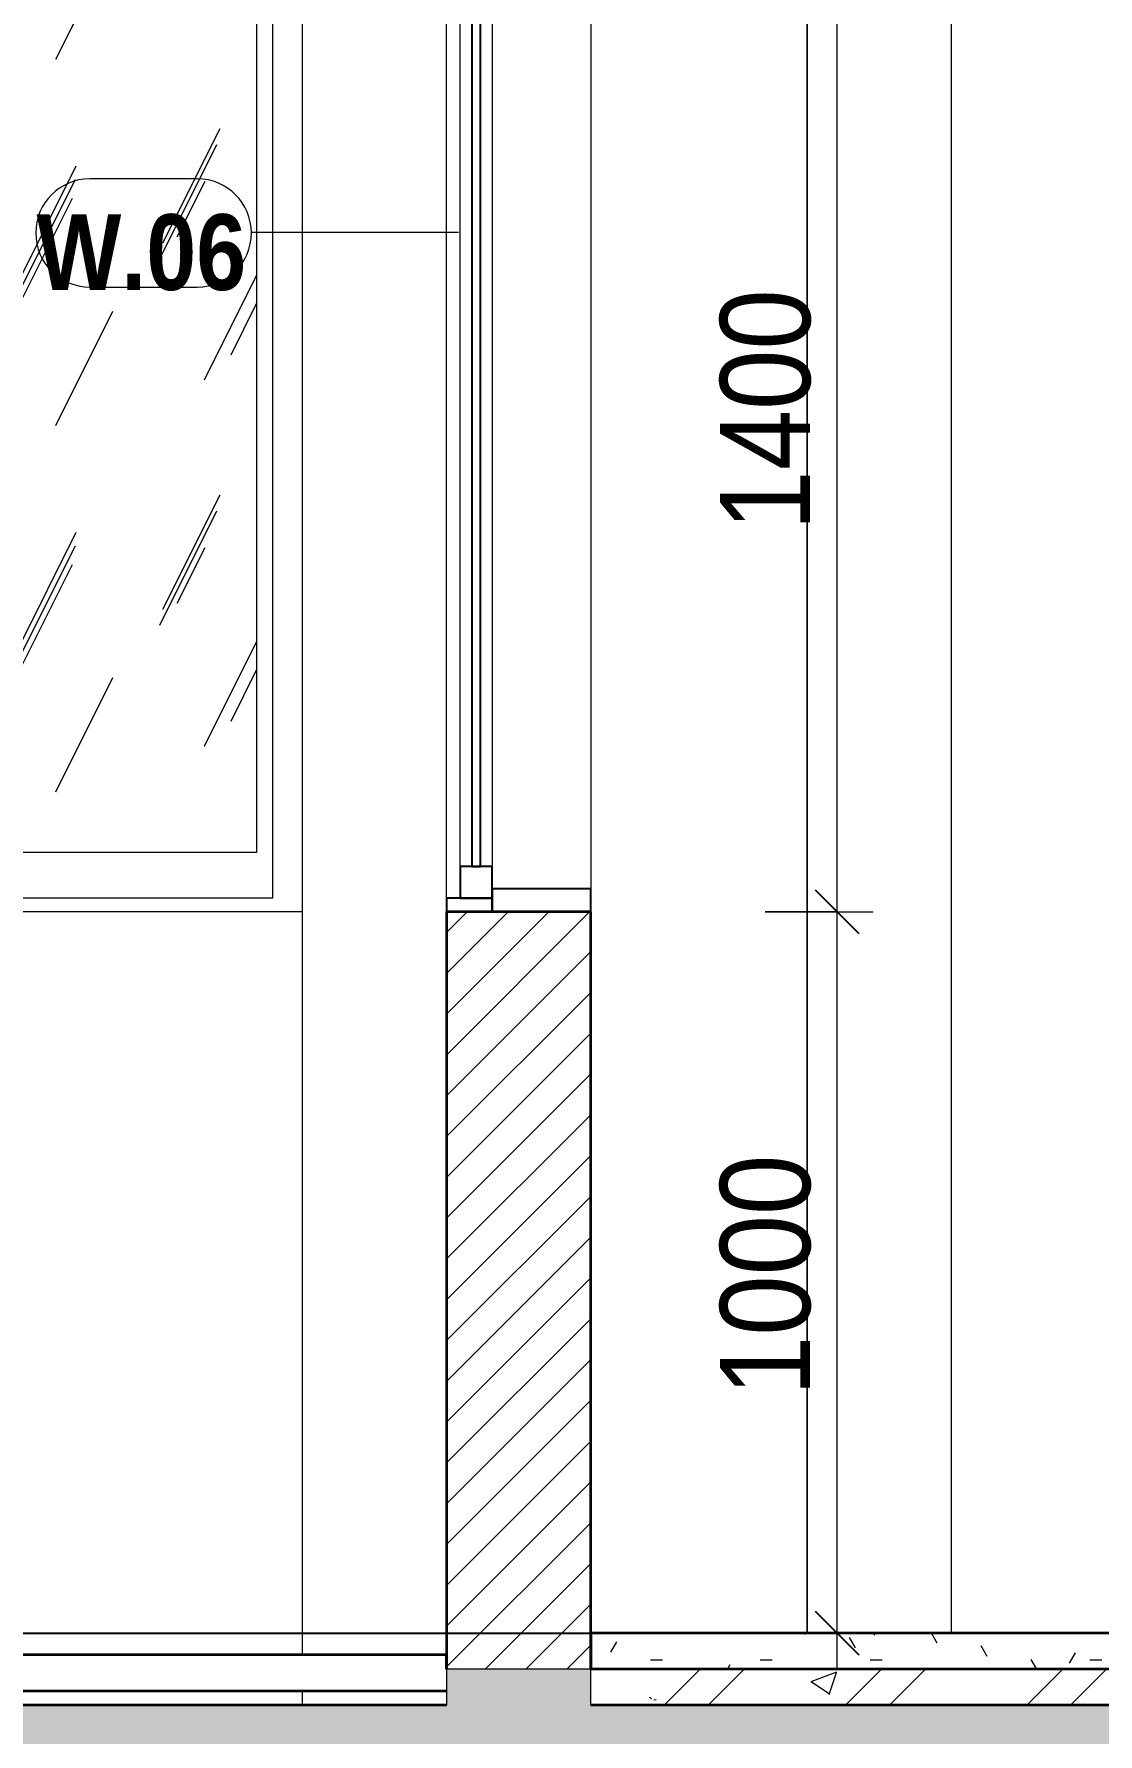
# Model space of a CAD drawing. Header units: millimetres. Extents: x 41758 to 237109, y 3795 to 78637.
# Drawn here: x 128423 to 129900, y 5460 to 7817 of the extents above; entities that cross this region are included whole.
import ezdxf

# ---------------------------------------------------------------- set-up
doc = ezdxf.new("R2010")
doc.units = ezdxf.units.MM
doc.linetypes.add('Centre', pattern=[31.75, 6.35, -4.7625, 15.875, -4.7625])
doc.linetypes.add('IMPORT-CENTER _2_', pattern=[40.64, 25.4, -5.08, 5.08, -5.08])
for name, color, linetype, lineweight in [('0-5', 130, 'Continuous', 5), ('A-ANNO-DIMS', 211, 'Continuous', 9), ('A-ANNO-DIMS-50', 211, 'Continuous', 9), ('A-DETL-GENF', 92, 'Continuous', 18), ('A-DETL-GENF-4', 9, 'Continuous', 18), ('A-DETL-MEDM', 33, 'Continuous', 35), ('A-DETL-THIN', 151, 'Continuous', 18), ('A-FLOR-FNSH-1', 250, 'Continuous', 35), ('A-FLOR-LEVL-2', 51, 'Centre', 9), ('A-FLOR-PATT-1', 253, 'Continuous', 18), ('A-FLOR-PATT-4', 67, 'Continuous', 18), ('A-GLAZ', 151, 'Continuous', 18), ('A-GLAZ-1', 151, 'Continuous', 25), ('A-GLAZ-IDEN', 152, 'Continuous', 9), ('A-WALL', 113, 'Continuous', 18), ('A-WALL-2', 250, 'Continuous', 35), ('A-WALL-PATT-2', 111, 'Continuous', 18), ('G-IMPT', 8, 'Continuous', 18), ('G-IMPT-3', 8, 'IMPORT-CENTER _2_', 18), ('M-EQPM', 50, 'Continuous', 18), ('M-EQPM-2', 50, 'Continuous', 25), ('S-COLS', 52, 'Continuous', 18), ('S-COLS-6', 7, 'Continuous', 18)]:
    doc.layers.add(name, color=color, linetype=linetype, lineweight=lineweight)
doc.styles.add('Arial_B_2', font='arialbd.ttf', dxfattribs={"width": 0.85, "height": 105})
doc.styles.add('UTM Avo', font='', dxfattribs={"width": 0.9, "height": 125})
doc.styles.get('UTM Avo').set_extended_font_data('UTM Avo')
doc.dimstyles.new('1_Dim_chi_tiet_2_5', dxfattribs={"dimscale": 304.8, "dimtxt": 124.912619, "dimasz": 0.19685, "dimexe": 0.164042, "dimexo": 0.0625, "dimgap": 0.016404, "dimtad": 1, "dimdec": 0, "dimrnd": 5, "dimzin": 0, "dimdsep": 46, "dimtxsty": 'UTM Avo', "dimblk1": 'OBLIQUE', "dimblk2": 'OBLIQUE', "dimsah": 1, "dimcen": 0.09, "dimdle": 0.164042, "dimazin": 0, "dimtfac": 1, "dimtdec": 4, "dimtix": 1, "dimtmove": 0, "dimatfit": 3, "dimfxl": 0.328084, "dimfxlon": 1, "dimtvp": 1, "dimtolj": 1, "dimtzin": 0, "dimarcsym": 2})
pattern_1 = [(50, (-47403.86, 15875), (364.368, -31.878), [38.1, -419.1]), (355, (-47403.86, 15875), (-70.486, 382.113), [30.48, -335.28]), (100.451, (-47373.5, 15872.34), (293.885, 350.233), [32.38, -356.18]), (46.184, (-47403.86, 15976.6), (542.158, -84.086), [57.15, -628.65]), (96.636, (-47358.7, 15969.6), (474.805, 494.855), [48.57, -534.27]), (351.184, (-47403.86, 15976.6), (474.81, 494.85), [45.72, -502.92]), (21, (-47353.06, 15951.2), (303.2285, -204.5305), [38.1, -419.1]), (326, (-47353.06, 15951.2), (123.604, 368.376), [30.48, -335.28]), (71.451, (-47327.8, 15934.16), (426.834, 163.843), [32.38, -356.18]), (37.5, (-47403.86, 15875), (6.1766, 169.1102), [3.353, -327.863, 3.353, -337.007, -336.55]), (37.5, (-47403.86, 15875), (6.1766, 169.1102), [-671.576, 3.353, -333.197]), (7.5, (-47403.86, 15875), (133.639, 200.3615), [3.353, -190.703, 3.353, -320.243, -128.27]), (7.5, (-47403.86, 15875), (133.639, 200.3615), [-517.652, 3.353, -124.917]), (327.5, (-47517.14, 15875), (271.1818, -11.4584), [3.353, -123.647, 3.353, -392.887, -525.78]), (327.5, (-47517.14, 15875), (271.1818, -11.4584), [-523.24, 3.353, -522.427]), (317.5, (-47567.94, 15875), (296.2585, 50.853), [3.353, -161.747, 3.353, -259.791, -373.38]), (317.5, (-47567.94, 15875), (296.2585, 50.853), [-428.244, 3.353, -370.027]), (45, (-47403.86, 15875), (-125.7236, 125.7236), []), (45, (-47403.86, 16065.5), (-125.7236, 125.7236), [])]
pattern_2 = [(63.435, (-46807.1, 15909.78), (-0.0009, 508), [177.488, -958.435]), (63.435, (-47315.1, 15909.78), (-0.0009, 508), [177.488, -958.435]), (63.435, (-46563.92, 16007.92), (-0.0009, 508), [177.488, -958.435]), (63.435, (-47071.92, 16007.92), (-0.0009, 508), [177.488, -958.435]), (63.435, (-46600.73, 15973.28), (-0.0009, 508), [177.488, -958.435]), (63.435, (-47108.73, 15973.28), (-0.0009, 508), [177.488, -958.435]), (63.435, (-46638.25, 16171.7), (-0.0009, 508), [86.267, -1049.655]), (63.435, (-47146.25, 16171.7), (-0.0009, 508), [86.267, -1049.655]), (63.435, (-46662.78, 16140.98), (-0.0009, 508), [177.488, -958.435]), (63.435, (-47170.78, 16140.98), (-0.0009, 508), [177.488, -958.435]), (63.435, (-46658.45, 16163.03), (-0.0009, 508), [177.488, -958.435]), (63.435, (-47166.45, 16163.03), (-0.0009, 508), [177.488, -958.435]), (63.435, (-46863.4, 16066.31), (-0.0009, 508), [177.488, -958.435]), (63.435, (-47371.4, 16066.31), (-0.0009, 508), [177.488, -958.435]), (63.435, (-46859.08, 16092.3), (-0.0009, 508), [177.488, -958.435]), (63.435, (-47367.08, 16092.3), (-0.0009, 508), [177.488, -958.435]), (63.435, (-46857.9, 16111.03), (-0.0009, 508), [177.488, -958.435]), (63.435, (-47365.9, 16111.03), (-0.0009, 508), [177.488, -958.435])]

# ---------------------------------------------------------------- blocks, each defined once
blk = doc.blocks.new('NCV_TKTC_KET CAU_rvt-7-TKCS_CĂN HỘ LOẠI 6 - MẶT CẮT 6')
at = {"layer": 'A-FLOR-PATT-1'}
h = blk.add_hatch(dxfattribs=at)
h.set_pattern_fill('FP_35', color=256, style=0, pattern_type=2)
h.set_pattern_definition(pattern_1)
h.paths.add_polyline_path([(-46188.3, 5500), (-44752.6, 5500), (-44752.6, 5550), (-47852.6, 5550), (-47852.6, 5500), (-46806.4, 5500)])
h = blk.add_hatch(dxfattribs=at)
h.set_pattern_fill('FP_35', color=256, style=0, pattern_type=2)
h.set_pattern_definition(pattern_1)
h.paths.add_polyline_path([(-46188.3, 5500), (-44752.6, 5500), (-44752.6, 5550), (-47852.6, 5550), (-47852.6, 5500), (-46806.4, 5500)])
at = {"layer": 'A-FLOR-FNSH-1'}
blk.add_line((-44752.6, 5550), (-47852.6, 5550), dxfattribs=at)
at = {"layer": 'S-COLS-6'}
for p, q in [((-48252.6, 5570), (-48252.6, 8730)), ((-48252.6, 5500), (-48252.6, 5520))]:
    blk.add_line(p, q, dxfattribs=at)
blk = doc.blocks.new('NCV_TKTC_TANG 2_rvt-7-TKCS_CĂN HỘ LOẠI 6 - MẶT CẮT 6')
at = {"layer": 'A-FLOR-PATT-4'}
h = blk.add_hatch(dxfattribs=at)
h.set_pattern_fill('FP_36', color=256, style=0, pattern_type=2)
h.set_pattern_definition([(0, (-47403.857, 15875), (203.2, 50.8), [16.764, -135.636, 16.764, -135.636, -812.8]), (0, (-47403.857, 15875), (203.2, 50.8), [-304.8, 16.764, -288.036, 16.764, -135.636, -355.6]), (0, (-47403.857, 15875), (203.2, 50.8), [-762, 16.764, -84.836, 16.764, -237.236]), (120, (-47327.657, 15900.4), (-145.5941, 150.57636), [16.764, -135.636, 16.764, -135.636, -812.8]), (120, (-47327.657, 15900.4), (-145.5941, 150.57636), [-304.8, 16.764, -288.036, 16.764, -135.636, -355.6]), (120, (-47327.657, 15900.4), (-145.5941, 150.57636), [-762, 16.764, -84.836, 16.764, -237.236]), (240, (-47302.257, 16002), (-57.6059, -201.37636), [16.764, -135.636, 16.764, -135.636, -812.8]), (240, (-47302.257, 16002), (-57.6059, -201.37636), [-304.8, 16.764, -288.036, 16.764, -135.636, -355.6]), (240, (-47302.257, 16002), (-57.6059, -201.37636), [-762, 16.764, -84.836, 16.764, -237.236])])
h.paths.add_polyline_path([(-47552.6, 5550), (-44652.6, 5550), (-44652.6, 5600), (-47852.6, 5600), (-47852.6, 5550)])
at = {"layer": 'A-FLOR-FNSH-1'}
for p, q in [((-44652.6, 5600), (-47852.6, 5600)), ((-47852.6, 5600), (-47852.6, 5550)), ((-48052.6, 5570), (-52727.6, 5570)), ((-48052.6, 5550), (-48052.6, 5570)), ((-52727.6, 5520), (-48052.6, 5520))]:
    blk.add_line(p, q, dxfattribs=at)
blk = doc.blocks.new('1_FAMILY RVT - W01-WxH 1400x1400xmm-389822-TKCS_CĂN HỘ LOẠI 6 - MẶT CẮT 6')
at = {"layer": 'A-DETL-GENF'}
blk.add_hatch(color=256, dxfattribs=at).paths.add_polyline_path([(-49248.1, 7262.1), (-49180.3, 7309.5), (-49248.1, 7357), (-49248.1, 7326.5), (-49383.5, 7326.5), (-49383.5, 7292.6), (-49248.1, 7292.6)])
at = {"layer": 'A-GLAZ'}
h = blk.add_hatch(dxfattribs=at)
h.set_pattern_fill('FP_39', color=256, style=0, pattern_type=2)
h.set_pattern_definition(pattern_2)
h.paths.add_polyline_path([(-48974.8, 6682.5), (-48974.8, 7936.5), (-49589.1, 7936.5), (-49589.1, 6682.5)])
h.paths.add_polyline_path([(-49248.1, 7262.1), (-49248.1, 7292.6), (-49383.5, 7292.6), (-49383.5, 7326.5), (-49248.1, 7326.5), (-49248.1, 7357), (-49180.3, 7309.5), (-49204.5, 7292.6)])
h = blk.add_hatch(dxfattribs=at)
h.set_pattern_fill('FP_39', color=256, style=0, pattern_type=2)
h.set_pattern_definition(pattern_2)
h.paths.add_polyline_path([(-48660.7, 6682.5), (-48316.1, 6682.5), (-48316.1, 7936.5), (-48930.3, 7936.5), (-48930.3, 6682.5)])
at = {"layer": 'A-DETL-GENF'}
for p, q in [((-49248.1, 7357), (-49248.1, 7326.5)), ((-49180.3, 7309.5), (-49248.1, 7357)), ((-49180.3, 7309.5), (-49248.1, 7357)), ((-49248.1, 7357), (-49248.1, 7326.5)), ((-49383.5, 7326.5), (-49383.5, 7292.6)), ((-49383.5, 7326.5), (-49248.1, 7326.5)), ((-49248.1, 7326.5), (-49383.5, 7326.5)), ((-49383.5, 7326.5), (-49383.5, 7292.6)), ((-49180.3, 7309.5), (-49248.1, 7262.1)), ((-49248.1, 7262.1), (-49180.3, 7309.5)), ((-49383.5, 7292.6), (-49248.1, 7292.6)), ((-49383.5, 7292.6), (-49248.1, 7292.6)), ((-49248.1, 7292.6), (-49248.1, 7262.1)), ((-49248.1, 7292.6), (-49248.1, 7262.1))]:
    blk.add_line(p, q, dxfattribs=at)
at = {"layer": 'A-GLAZ'}
for p, q in [((-48252.6, 8000), (-49652.6, 8000)), ((-49652.6, 8000), (-49652.6, 6600)), ((-49611.6, 7959.1), (-48293.5, 7959.1)), ((-49611.6, 6619), (-49611.6, 7959.1)), ((-48974.8, 7959.1), (-48974.8, 6619)), ((-48293.5, 6619), (-48293.5, 7959.1)), ((-49589.1, 7936.5), (-49589.1, 6682.5)), ((-48974.8, 7936.5), (-49589.1, 7936.5)), ((-48930.3, 6682.5), (-48930.3, 7936.5)), ((-48930.3, 7936.5), (-48316.1, 7936.5)), ((-48316.1, 7936.5), (-48316.1, 6682.5)), ((-49589.1, 6682.5), (-48974.8, 6682.5)), ((-48316.1, 6682.5), (-48930.3, 6682.5)), ((-48974.8, 6638.1), (-49611.6, 6638.1)), ((-48974.8, 6638.1), (-49611.6, 6638.1)), ((-48293.5, 6619), (-49611.6, 6619)), ((-48252.6, 6600), (-49652.6, 6600))]:
    blk.add_line(p, q, dxfattribs=at)
blk = doc.blocks.new('TKTC_XREF_251221_MB TANG 2-7 - TKTC_XREF_260130_MB TANG 2-5_dwg_CUM U_DN100-V82-TKCS_CĂN HỘ LOẠI 6 - MẶT CẮT 6')
at = {"layer": 'G-IMPT'}
for p, q in [((-48219.1, 5600), (-48222, 5600)), ((-48211.9, 5600), (-48220.5, 5600)), ((-48220.2, 5600), (-48220.1, 5600)), ((-48220.1, 5600), (-48082.1, 5600)), ((-48213.3, 5600), (-48219.1, 5600)), ((-48219.1, 5600), (-48219.1, 5600)), ((-48217.8, 5600), (-48218.8, 5600)), ((-48214.6, 5600), (-48217.8, 5600)), ((-48214.6, 5600), (-48217.8, 5600)), ((-48214.6, 5600), (-48217.8, 5600)), ((-48213.7, 5600), (-48214.6, 5600)), ((-48210.5, 5600), (-48213.3, 5600)), ((-48213.3, 5600), (-48213.3, 5600)), ((-48212.1, 5600), (-48090.1, 5600)), ((-48208.1, 5600), (-48094.1, 5600)), ((-48089.1, 5600), (-48092, 5600)), ((-48081.9, 5600), (-48090.5, 5600)), ((-48083.3, 5600), (-48089.1, 5600)), ((-48089.1, 5600), (-48089.1, 5600)), ((-48087.8, 5600), (-48088.8, 5600)), ((-48084.6, 5600), (-48087.8, 5600)), ((-48084.6, 5600), (-48087.8, 5600)), ((-48084.6, 5600), (-48087.8, 5600)), ((-48083.7, 5600), (-48084.6, 5600)), ((-48080.5, 5600), (-48083.3, 5600)), ((-48083.3, 5600), (-48083.3, 5600)), ((-48082.2, 5600), (-48082.1, 5600))]:
    blk.add_line(p, q, dxfattribs=at)
at = {"layer": 'G-IMPT', "flags": 128}
for points in [[(-48210.4, 5600), (-48208.5, 5600), (-48208.5, 5600), (-48223.9, 5600), (-48223.9, 5600), (-48222, 5600)], [(-48222, 5600), (-48222, 5600), (-48210.4, 5600), (-48210.5, 5600)], [(-48213.7, 5600), (-48213.7, 5600), (-48218.8, 5600), (-48218.8, 5600)], [(-48212.2, 5600), (-48212.1, 5600), (-48208.1, 5600)], [(-48090.2, 5600), (-48090.1, 5600), (-48094.1, 5600)], [(-48080.4, 5600), (-48078.5, 5600), (-48078.5, 5600), (-48093.9, 5600), (-48093.9, 5600), (-48092, 5600)], [(-48092, 5600), (-48092, 5600), (-48080.4, 5600), (-48080.5, 5600)], [(-48083.7, 5600), (-48083.7, 5600), (-48088.8, 5600), (-48088.8, 5600)]]:
    blk.add_lwpolyline(points, dxfattribs=at)
blk = doc.blocks.new('TKTC_XREF_251221_MB TANG 2-7 - TKTC_XREF_260130_MB TANG 2-5_dwg_$cc-4746800-TKCS_CĂN HỘ LOẠI 6 - MẶT CẮT 6')
at = {"layer": 'G-IMPT-3'}
for p, q in [((-48227.9, 5600), (-48074.5, 5600)), ((-48151.1, 5600), (-48151.3, 5600))]:
    blk.add_line(p, q, dxfattribs=at)
at = {"layer": 'M-EQPM'}
for p, q in [((-48151.2, 5600), (-48208.2, 5600)), ((-48208.2, 5600), (-48094.2, 5600)), ((-48151.3, 5600), (-48151.3, 5600)), ((-48094.2, 5600), (-48151.2, 5600))]:
    blk.add_line(p, q, dxfattribs=at)
blk = doc.blocks.new('TKTC_XREF_251221_MB TANG 2-7 - TKTC_XREF_260130_MB TANG 2-5_dwg_$cc-V84-TKCS_CĂN HỘ LOẠI 6 - MẶT CẮT 6')
at = {"layer": 'G-IMPT-3'}
for p, q in [((-48234.8, 5600), (-48355.9, 5600)), ((-48295, 5600), (-48295.7, 5600))]:
    blk.add_line(p, q, dxfattribs=at)
at = {"layer": 'M-EQPM'}
for p, q in [((-48250.3, 5600), (-48340.3, 5600)), ((-48340.3, 5600), (-48295.3, 5600)), ((-48295.6, 5600), (-48295.6, 5600)), ((-48295.3, 5600), (-48250.3, 5600))]:
    blk.add_line(p, q, dxfattribs=at)
blk = doc.blocks.new('TKTC_XREF_251221_MB TANG 2-7 - TKTC_XREF_260130_MB TANG 2-5_dwg_CUM U_DN100-V85-TKCS_CĂN HỘ LOẠI 6 - MẶT CẮT 6')
at = {"layer": 'G-IMPT'}
for p, q in [((-48351.5, 5600), (-48349.3, 5600)), ((-48350.4, 5600), (-48343.6, 5600)), ((-48350.1, 5600), (-48349.8, 5600)), ((-48240.9, 5600), (-48349.8, 5600)), ((-48349.3, 5600), (-48344.7, 5600)), ((-48349.3, 5600), (-48349.3, 5600)), ((-48349.1, 5600), (-48348.3, 5600)), ((-48348.3, 5600), (-48345.8, 5600)), ((-48348.3, 5600), (-48345.8, 5600)), ((-48348.3, 5600), (-48345.8, 5600)), ((-48345.8, 5600), (-48345, 5600)), ((-48344.7, 5600), (-48342.5, 5600)), ((-48344.7, 5600), (-48344.7, 5600)), ((-48247.2, 5600), (-48343.5, 5600)), ((-48250.3, 5600), (-48340.3, 5600)), ((-48248.9, 5600), (-48246.6, 5600)), ((-48247.8, 5600), (-48241, 5600)), ((-48246.6, 5600), (-48242.1, 5600)), ((-48246.6, 5600), (-48246.6, 5600)), ((-48246.4, 5600), (-48245.7, 5600)), ((-48245.7, 5600), (-48243.1, 5600)), ((-48245.7, 5600), (-48243.1, 5600)), ((-48245.6, 5600), (-48243.1, 5600)), ((-48243.1, 5600), (-48242.4, 5600)), ((-48242.1, 5600), (-48239.8, 5600)), ((-48242.1, 5600), (-48242.1, 5600)), ((-48241.2, 5600), (-48240.9, 5600))]:
    blk.add_line(p, q, dxfattribs=at)
at = {"layer": 'G-IMPT', "flags": 128}
for points in [[(-48351.5, 5600), (-48353, 5600), (-48353, 5600), (-48340.9, 5600), (-48340.9, 5600), (-48342.4, 5600)], [(-48342.5, 5600), (-48342.4, 5600), (-48351.5, 5600), (-48351.5, 5600)], [(-48349, 5600), (-48349.1, 5600), (-48345, 5600), (-48345, 5600)], [(-48343.8, 5600), (-48343.5, 5600), (-48340.3, 5600)], [(-48248.9, 5600), (-48250.4, 5600), (-48250.4, 5600), (-48238.3, 5600), (-48238.3, 5600), (-48239.8, 5600)], [(-48247.5, 5600), (-48247.2, 5600), (-48250.3, 5600)], [(-48239.8, 5600), (-48239.8, 5600), (-48248.9, 5600), (-48248.9, 5600)], [(-48246.4, 5600), (-48246.4, 5600), (-48242.4, 5600), (-48242.4, 5600)]]:
    blk.add_lwpolyline(points, dxfattribs=at)
blk = doc.blocks.new('TKTC_XREF_251221_MB TANG 2-7 - TKTC_XREF_260130_MB TANG 2-5_dwg_FD-4746794-TKCS_CĂN HỘ LOẠI 6 - MẶT CẮT 6')
at = {"layer": 'G-IMPT'}
for p, q in [((-48328.6, 5600), (-48478.6, 5600)), ((-48478.6, 5600), (-48328.6, 5600)), ((-48456.9, 5600), (-48456.9, 5600))]:
    blk.add_line(p, q, dxfattribs=at)
at = {"layer": 'M-EQPM'}
for p, q in [((-48456.9, 5600), (-48350.3, 5600)), ((-48365.9, 5600), (-48441.3, 5600)), ((-48441.3, 5600), (-48365.9, 5600))]:
    blk.add_line(p, q, dxfattribs=at)
blk = doc.blocks.new('TKTC_XREF_251221_MB TANG 2-7 - TKTC_XREF_260130_MB TANG 2-5_dwg_$cc-4746805-TKCS_CĂN HỘ LOẠI 6 - MẶT CẮT 6')
at = {"layer": 'G-IMPT-3'}
for p, q in [((-48066.9, 5600), (-48219.9, 5600)), ((-48143.4, 5600), (-48143.4, 5600))]:
    blk.add_line(p, q, dxfattribs=at)
at = {"layer": 'M-EQPM'}
for p, q in [((-48086.5, 5600), (-48200.2, 5600)), ((-48200.2, 5600), (-48143.4, 5600)), ((-48143.4, 5600), (-48197.5, 5600)), ((-48197.5, 5600), (-48089.3, 5600)), ((-48089.3, 5600), (-48143.4, 5600)), ((-48143.4, 5600), (-48086.5, 5600))]:
    blk.add_line(p, q, dxfattribs=at)
blk = doc.blocks.new('TKTC_XREF_251221_MB TANG 2-7 - TKTC_XREF_260130_MB TANG 2-5_dwg_CUM U_DN100-V86-TKCS_CĂN HỘ LOẠI 6 - MẶT CẮT 6')
at = {"layer": 'G-IMPT'}
for p, q in [((-48201.4, 5600), (-48216.8, 5600)), ((-48216.8, 5600), (-48214.9, 5600)), ((-48212, 5600), (-48214.9, 5600)), ((-48214.9, 5600), (-48203.4, 5600)), ((-48204.8, 5600), (-48213.4, 5600)), ((-48213.1, 5600), (-48075.4, 5600)), ((-48206.2, 5600), (-48212, 5600)), ((-48210.7, 5600), (-48211.7, 5600)), ((-48206.6, 5600), (-48211.7, 5600)), ((-48207.5, 5600), (-48210.7, 5600)), ((-48207.5, 5600), (-48210.7, 5600)), ((-48207.5, 5600), (-48210.7, 5600)), ((-48206.6, 5600), (-48207.5, 5600)), ((-48203.4, 5600), (-48206.2, 5600)), ((-48205.1, 5600), (-48083.4, 5600)), ((-48205.1, 5600), (-48201.1, 5600)), ((-48203.4, 5600), (-48201.4, 5600)), ((-48201.1, 5600), (-48087.4, 5600)), ((-48083.4, 5600), (-48087.4, 5600)), ((-48071.8, 5600), (-48087.1, 5600)), ((-48087.1, 5600), (-48085.2, 5600)), ((-48082.3, 5600), (-48085.2, 5600)), ((-48085.2, 5600), (-48073.7, 5600)), ((-48075.1, 5600), (-48083.7, 5600)), ((-48076.6, 5600), (-48082.3, 5600)), ((-48081, 5600), (-48082, 5600)), ((-48076.9, 5600), (-48082, 5600)), ((-48077.8, 5600), (-48081, 5600)), ((-48077.8, 5600), (-48081, 5600)), ((-48077.8, 5600), (-48081, 5600)), ((-48076.9, 5600), (-48077.8, 5600)), ((-48073.7, 5600), (-48076.6, 5600)), ((-48073.7, 5600), (-48071.8, 5600))]:
    blk.add_line(p, q, dxfattribs=at)
blk = doc.blocks.new('TKTC_XREF_251221_MB TANG 2-7 - TKTC_XREF_251221_MB TANG 2-7-2039446-TKCS_CĂN HỘ LOẠI 6 - MẶT CẮT 6')
at = {"layer": 'M-EQPM'}
for p, q in [((-48060.1, 5600), (-48475.2, 5600)), ((-48475.2, 5600), (-48060.1, 5600)), ((-48052.6, 5600), (-48353, 5600)), ((-48353, 5600), (-48052.6, 5600)), ((-48053.4, 5600), (-48353, 5600)), ((-48353, 5600), (-48053.4, 5600))]:
    blk.add_line(p, q, dxfattribs=at)
at = {"layer": 'M-EQPM-2'}
blk.add_line((-53453.6, 5600), (-46352.6, 5600), dxfattribs=at)
for name in ['TKTC_XREF_251221_MB TANG 2-7 - TKTC_XREF_260130_MB TANG 2-5_dwg_FD-4746794-TKCS_CĂN HỘ LOẠI 6 - MẶT CẮT 6', 'TKTC_XREF_251221_MB TANG 2-7 - TKTC_XREF_260130_MB TANG 2-5_dwg_$cc-V84-TKCS_CĂN HỘ LOẠI 6 - MẶT CẮT 6', 'TKTC_XREF_251221_MB TANG 2-7 - TKTC_XREF_260130_MB TANG 2-5_dwg_CUM U_DN100-V85-TKCS_CĂN HỘ LOẠI 6 - MẶT CẮT 6', 'TKTC_XREF_251221_MB TANG 2-7 - TKTC_XREF_260130_MB TANG 2-5_dwg_$cc-4746800-TKCS_CĂN HỘ LOẠI 6 - MẶT CẮT 6', 'TKTC_XREF_251221_MB TANG 2-7 - TKTC_XREF_260130_MB TANG 2-5_dwg_CUM U_DN100-V82-TKCS_CĂN HỘ LOẠI 6 - MẶT CẮT 6', 'TKTC_XREF_251221_MB TANG 2-7 - TKTC_XREF_260130_MB TANG 2-5_dwg_$cc-4746805-TKCS_CĂN HỘ LOẠI 6 - MẶT CẮT 6', 'TKTC_XREF_251221_MB TANG 2-7 - TKTC_XREF_260130_MB TANG 2-5_dwg_CUM U_DN100-V86-TKCS_CĂN HỘ LOẠI 6 - MẶT CẮT 6']:
    blk.add_blockref(name, (0, 0))
blk = doc.blocks.new('M_Fixed - 600 x 1400mm-2135864-TKCS_CĂN HỘ LOẠI 6 - MẶT CẮT 6')
at = {"layer": 'A-GLAZ'}
for p, q in [((-48052.564287, 6619), (-48052.564287, 7981)), ((-47852.564287, 7968), (-47852.564287, 6632)), ((-48033.564287, 6663), (-48033.564287, 7937)), ((-47989.564287, 7937), (-47989.564287, 6663))]:
    blk.add_line(p, q, dxfattribs=at)
at = {"layer": 'A-GLAZ-1'}
for p, q in [((-48052.564287, 8000), (-48052.564287, 7981)), ((-47989.564287, 8000), (-48052.564287, 8000)), ((-47989.564287, 7981), (-47989.564287, 8000)), ((-47989.564287, 8000), (-47989.564287, 7968)), ((-47852.564287, 8000), (-47989.564287, 8000)), ((-47852.564287, 7968), (-47852.564287, 8000)), ((-48052.564287, 7981), (-47989.564287, 7981)), ((-48033.564287, 7981), (-48033.564287, 7937)), ((-47989.564287, 7981), (-48033.564287, 7981)), ((-47989.564287, 7937), (-47989.564287, 7981)), ((-47989.564287, 7968), (-47852.564287, 7968)), ((-48033.564287, 7937), (-47989.564287, 7937)), ((-48017.564287, 7937), (-48017.564287, 6663)), ((-48005.564287, 7937), (-48017.564287, 7937)), ((-48005.564287, 6663), (-48005.564287, 7937)), ((-48033.564287, 6663), (-48033.564287, 6619)), ((-47989.564287, 6663), (-48033.564287, 6663)), ((-48017.564287, 6663), (-48005.564287, 6663)), ((-47989.564287, 6619), (-47989.564287, 6663)), ((-47989.564287, 6632), (-47989.564287, 6600)), ((-47852.564287, 6632), (-47989.564287, 6632)), ((-47852.564287, 6600), (-47852.564287, 6632)), ((-48052.564287, 6619), (-48052.564287, 6600)), ((-47989.564287, 6619), (-48052.564287, 6619)), ((-48033.564287, 6619), (-47989.564287, 6619)), ((-47989.564287, 6600), (-47989.564287, 6619)), ((-48052.564287, 6600), (-47989.564287, 6600)), ((-47989.564287, 6600), (-47852.564287, 6600))]:
    blk.add_line(p, q, dxfattribs=at)
blk = doc.blocks.new('DIMBLOCK128-TKCS_CĂN HỘ LOẠI 6 - MẶT CẮT 6')
at = {"layer": 'A-ANNO-DIMS-50', "lineweight": 25}
for p, q in [((129537.7, 6600), (129507.7, 6630)), ((129537.7, 6600), (129567.7, 6570)), ((129537.7, 5600), (129507.7, 5630)), ((129537.7, 5600), (129567.7, 5570))]:
    blk.add_line(p, q, dxfattribs=at)
at = {"layer": 'A-ANNO-DIMS-50'}
for p, q in [((129437.7, 6600), (129587.7, 6600)), ((129537.7, 6600), (129437.7, 6600)), ((129537.7, 5550), (129537.7, 6600)), ((129437.7, 5600), (129587.7, 5600)), ((129537.7, 5600), (129437.7, 5600))]:
    blk.add_line(p, q, dxfattribs=at)
at = {"layer": 'A-ANNO-DIMS-50', "color": 0, "insert": (129375.3, 5928.8), "char_height": 125, "width": 410.824, "attachment_point": 1, "rotation": 90, "line_spacing_factor": 1.110334, "style": 'UTM Avo'}
blk.add_mtext('1000', dxfattribs=at)
blk = doc.blocks.new('_Oblique')
at = {"color": 0, "linetype": 'ByBlock', "lineweight": -2}
blk.add_line((-0.5, -0.5), (0.5, 0.5), dxfattribs=at)
blk = doc.blocks.new('DIMBLOCK129-TKCS_CĂN HỘ LOẠI 6 - MẶT CẮT 6')
at = {"layer": 'A-ANNO-DIMS-50'}
for p, q in [((129537.7, 6600), (129537.7, 8050)), ((129437.7, 8000), (129587.7, 8000)), ((129537.7, 8000), (129437.7, 8000)), ((129437.7, 6600), (129587.7, 6600)), ((129537.7, 6600), (129437.7, 6600))]:
    blk.add_line(p, q, dxfattribs=at)
at = {"layer": 'A-ANNO-DIMS-50', "lineweight": 25}
for p, q in [((129537.7, 8000), (129507.7, 8030)), ((129537.7, 8000), (129567.7, 7970)), ((129537.7, 6600), (129507.7, 6630)), ((129537.7, 6600), (129567.7, 6570))]:
    blk.add_line(p, q, dxfattribs=at)
at = {"layer": 'A-ANNO-DIMS-50', "color": 0, "insert": (129375.3, 7128.8), "char_height": 125, "width": 410.824, "attachment_point": 1, "rotation": 90, "line_spacing_factor": 1.110334, "style": 'UTM Avo'}
blk.add_mtext('1400', dxfattribs=at)
blk = doc.blocks.new('SSA-WINDOW TAG - 10-2062020-TKCS_CĂN HỘ LOẠI 6 - MẶT CẮT 6')
at = {"layer": 'A-GLAZ-IDEN'}
for p, q in [((-48398.4, 7616.5), (-48547.6, 7616.5)), ((-48547.6, 7466.5), (-48398.4, 7466.5))]:
    blk.add_line(p, q, dxfattribs=at)
for centre, start, end in [((-48547.6, 7541.5), 90, 270), ((-48398.4, 7541.5), 270, 90)]:
    blk.add_arc(centre, 75, start, end, dxfattribs=at)

msp = doc.modelspace()

# ---------------------------------------------------------------- hatches: boundary and pattern name
at = {"layer": 'A-DETL-GENF-4'}
h = msp.add_hatch(dxfattribs=at)
h.set_pattern_fill('FP_35', color=256, style=0, pattern_type=2)
h.set_pattern_definition([(50, (129644.7, 15875), (364.368, -31.878), [38.1, -419.1]), (355, (129644.7, 15875), (-70.486, 382.113), [30.48, -335.28]), (100.451, (129675.05, 15872.34), (293.885, 350.233), [32.38, -356.18]), (46.184, (129644.7, 15976.6), (542.158, -84.086), [57.15, -628.65]), (96.636, (129689.87, 15969.6), (474.805, 494.855), [48.57, -534.27]), (351.184, (129644.7, 15976.6), (474.81, 494.85), [45.72, -502.92]), (21, (129695.5, 15951.2), (303.2285, -204.5305), [38.1, -419.1]), (326, (129695.5, 15951.2), (123.604, 368.376), [30.48, -335.28]), (71.451, (129720.76, 15934.16), (426.834, 163.843), [32.38, -356.18]), (37.5, (129644.69, 15875), (6.1766, 169.1102), [3.353, -327.863, 3.353, -337.007, -336.55]), (37.5, (129644.69, 15875), (6.1766, 169.1102), [-671.576, 3.353, -333.197]), (7.5, (129644.69, 15875), (133.639, 200.3615), [3.353, -190.703, 3.353, -320.243, -128.27]), (7.5, (129644.69, 15875), (133.639, 200.3615), [-517.652, 3.353, -124.917]), (327.5, (129531.4, 15875), (271.1818, -11.4584), [3.353, -123.647, 3.353, -392.887, -525.78]), (327.5, (129531.4, 15875), (271.1818, -11.4584), [-523.24, 3.353, -522.427]), (317.5, (129480.6, 15875), (296.2585, 50.853), [3.353, -161.747, 3.353, -259.791, -373.38]), (317.5, (129480.6, 15875), (296.2585, 50.853), [-428.244, 3.353, -370.027]), (45, (129644.69, 15875), (-125.7236, 125.7236), []), (45, (129644.69, 16065.5), (-125.7236, 125.7236), [])])
h.paths.add_polyline_path([(124121, 4900), (124321, 4900), (124321, 5330), (128196, 5330), (128196, 4950), (128496, 4950), (128496, 5330), (128996, 5330), (128996, 5380), (132295.9, 5380), (132295.9, 4950), (132595.9, 4950), (132596, 5360), (132929.7, 5360), (132929.7, 5550), (132295.9, 5550), (132295.9, 5500), (129196, 5500), (129196, 5550), (128996, 5550), (128996, 5500), (123594.9, 5500), (123594.9, 5330), (123996, 5330), (123996, 4900), (124096, 4900)])
at = {"layer": 'A-WALL-PATT-2'}
h = msp.add_hatch(dxfattribs=at)
h.set_pattern_fill('FP_34', color=256, style=0, pattern_type=2)
h.set_pattern_definition([(45, (129644.69, 15875), (-28.28427, 28.28427), [])])
h.paths.add_polyline_path([(128996, 5550), (129196, 5550), (129196, 6600), (128996, 6600), (128996, 5570)])
h.paths.add_polyline_path([(128996, 8000), (129196, 8000), (129196, 8780), (128996, 8780), (128996, 8404.4)])

# ---------------------------------------------------------------- linework, layer by layer
at = {"layer": 'A-DETL-MEDM'}
for p, q in [((128996, 5500), (123594.9, 5500)), ((132295.9, 5500), (129196, 5500))]:
    msp.add_line(p, q, dxfattribs=at)
at = {"layer": 'A-DETL-THIN'}
for p, q in [((129196, 5550), (128996, 5550)), ((128996, 5550), (128996, 5500)), ((129196, 5500), (129196, 5550))]:
    msp.add_line(p, q, dxfattribs=at)
at = {"layer": 'A-FLOR-LEVL-2'}
msp.add_line((122996, 5600), (133325.8, 5600), dxfattribs=at)
at = {"layer": 'A-GLAZ-IDEN'}
msp.add_line((129012.4, 7542), (128725.1, 7542), dxfattribs=at)
at = {"layer": 'A-WALL'}
msp.add_line((129496, 5600), (129496, 8350), dxfattribs=at)
at = {"layer": 'A-WALL-2'}
for p, q in [((128996, 6600), (128996, 5550)), ((129196, 6600), (128996, 6600)), ((129196, 5550), (129196, 6600))]:
    msp.add_line(p, q, dxfattribs=at)
at = {"layer": 'S-COLS'}
for p, q in [((129496, 8350), (129496, 5600)), ((129696, 8350), (129696, 5600))]:
    msp.add_line(p, q, dxfattribs=at)

# ---------------------------------------------------------------- block references
at = {"layer": '0-5'}
for name in ['NCV_TKTC_KET CAU_rvt-7-TKCS_CĂN HỘ LOẠI 6 - MẶT CẮT 6', 'NCV_TKTC_TANG 2_rvt-7-TKCS_CĂN HỘ LOẠI 6 - MẶT CẮT 6']:
    msp.add_blockref(name, (177048.5, 0), dxfattribs=at)
at = {"layer": 'A-GLAZ'}
for name in ['1_FAMILY RVT - W01-WxH 1400x1400xmm-389822-TKCS_CĂN HỘ LOẠI 6 - MẶT CẮT 6', 'M_Fixed - 600 x 1400mm-2135864-TKCS_CĂN HỘ LOẠI 6 - MẶT CẮT 6']:
    msp.add_blockref(name, (177048.5, 0), dxfattribs=at)
at = {"layer": 'A-GLAZ-IDEN'}
msp.add_blockref('SSA-WINDOW TAG - 10-2062020-TKCS_CĂN HỘ LOẠI 6 - MẶT CẮT 6', (177048.5, 0), dxfattribs=at)
at = {"layer": 'M-EQPM'}
msp.add_blockref('TKTC_XREF_251221_MB TANG 2-7 - TKTC_XREF_251221_MB TANG 2-7-2039446-TKCS_CĂN HỘ LOẠI 6 - MẶT CẮT 6', (177048.5, 0), dxfattribs=at)

# ---------------------------------------------------------------- texts
at = {"layer": 'A-GLAZ-IDEN', "insert": (128572.4, 7514.2), "char_height": 105, "width": 300.9, "attachment_point": 5, "line_spacing_factor": 0.936439, "style": 'Arial_B_2'}
msp.add_mtext('\\pt2.1252,4.2504,6.37455,8.49975,10.62495,12.75015,14.87535,16.9995,19.1247,21.2499,23.3751,25.5003,27.6255,29.74965,31.87485,34.00005,36.12525,38.25045,40.3746,42.4998,44.625,46.7502,48.8754,50.99955,53.12475,55.24995,57.37515,59.50035,61.6245,63.7497,65.8749,68.0001;W.06', dxfattribs=at)

# ---------------------------------------------------------------- dimensions: what is measured, and where the dimension line sits
at = {"layer": 'A-ANNO-DIMS'}
for base, p1, p2, override, picture, middle in [((129537.7, 8000), (129437.7, 6600), (129437.7, 8000), {"dimpost": '<>', "dimfxl": 1400}, 'DIMBLOCK129-TKCS_CĂN HỘ LOẠI 6 - MẶT CẮT 6', (129468, 7300)), ((129537.7, 6600), (129437.7, 5600), (129437.7, 6600), {"dimpost": '<>', "dimfxl": 1000}, 'DIMBLOCK128-TKCS_CĂN HỘ LOẠI 6 - MẶT CẮT 6', (129468, 6100))]:
    dim = msp.add_linear_dim(base=base, p1=p1, p2=p2, angle=90, dimstyle='1_Dim_chi_tiet_2_5', override=override, dxfattribs=at)
    dim.commit()
    dim.dimension.update_dxf_attribs({"geometry": picture, "text_midpoint": middle})

doc.saveas('drawing.dxf')
